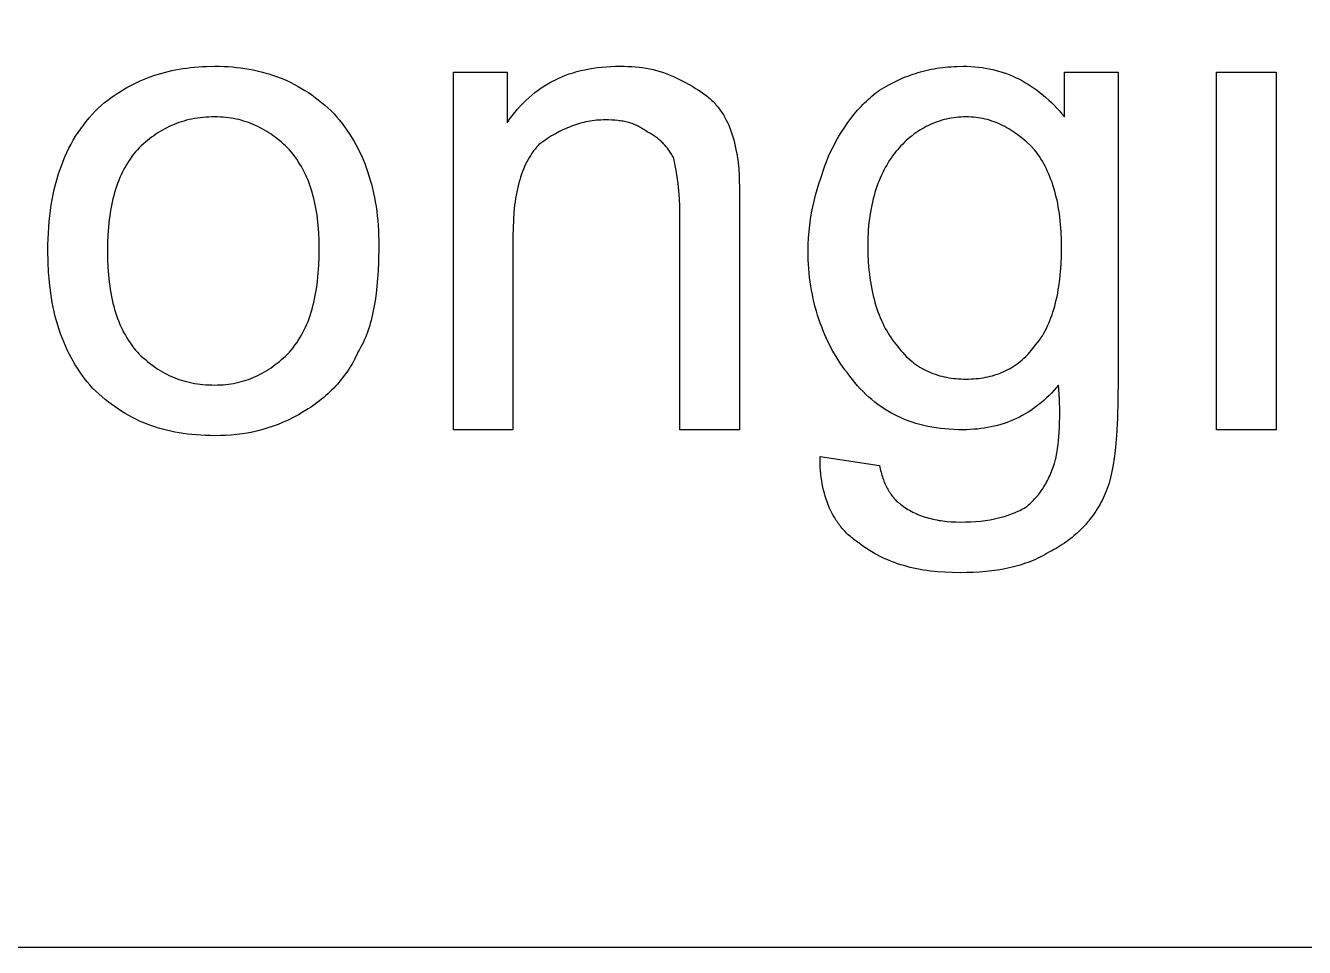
# Model space of a CAD drawing. Header units: millimetres. Extents: x 6840 to 12281, y 13072 to 17462.
# Drawn here: x 7148.01 to 7192.06, y 15220.99 to 15252.76 of the extents above; entities that cross this region are included whole.
import ezdxf

# ---------------------------------------------------------------- set-up
doc = ezdxf.new("R2010")
doc.units = ezdxf.units.MM
doc.header["$LTSCALE"] = 100
doc.header["$MEASUREMENT"] = 0
doc.layers.add('CUT', color=3, linetype='Continuous')
doc.layers.add('text', color=1, linetype='Continuous')

msp = doc.modelspace()

# ---------------------------------------------------------------- linework, layer by layer
at = {"layer": 'CUT'}
msp.add_lwpolyline([(7107.486, 16314.987), (8601.486, 16314.987), (8601.486, 15220.987), (7107.486, 15220.987), (7107.486, 16314.987)], dxfattribs=at)
at = {"layer": 'text'}
for points in [[(7148.78, 15244.991), (7148.782, 15245.201), (7148.787, 15245.407), (7148.796, 15245.61), (7148.809, 15245.81), (7148.825, 15246.005), (7148.845, 15246.197), (7148.868, 15246.386), (7148.895, 15246.571), (7148.926, 15246.753), (7148.96, 15246.932), (7148.998, 15247.106), (7149.04, 15247.278), (7149.085, 15247.446), (7149.134, 15247.611), (7149.186, 15247.772), (7149.242, 15247.93), (7149.302, 15248.085), (7149.365, 15248.237), (7149.431, 15248.385), (7149.502, 15248.53), (7149.576, 15248.672), (7149.653, 15248.81), (7149.735, 15248.945), (7149.82, 15249.077), (7149.908, 15249.206), (7150, 15249.332), (7150.096, 15249.455), (7150.195, 15249.575), (7150.298, 15249.691), (7150.404, 15249.805), (7150.514, 15249.915), (7150.628, 15250.022), (7150.734, 15250.108), (7150.841, 15250.19), (7150.949, 15250.269), (7151.057, 15250.345), (7151.166, 15250.418), (7151.276, 15250.489), (7151.386, 15250.556), (7151.498, 15250.621), (7151.61, 15250.683), (7151.723, 15250.742), (7151.838, 15250.798), (7151.953, 15250.851), (7152.069, 15250.901), (7152.187, 15250.949), (7152.305, 15250.994), (7152.425, 15251.036), (7152.546, 15251.076), (7152.668, 15251.113), (7152.792, 15251.147), (7152.916, 15251.179), (7153.043, 15251.208), (7153.17, 15251.234), (7153.299, 15251.258), (7153.429, 15251.279), (7153.561, 15251.297), (7153.695, 15251.313), (7153.83, 15251.327), (7153.966, 15251.338), (7154.105, 15251.346), (7154.245, 15251.352), (7154.53, 15251.357), (7154.683, 15251.356), (7154.834, 15251.351), (7154.984, 15251.344), (7155.132, 15251.333), (7155.278, 15251.319), (7155.422, 15251.303), (7155.565, 15251.283), (7155.706, 15251.259), (7155.845, 15251.233), (7155.983, 15251.204), (7156.119, 15251.171), (7156.254, 15251.135), (7156.387, 15251.096), (7156.518, 15251.054), (7156.648, 15251.008), (7156.776, 15250.959), (7156.903, 15250.907), (7157.028, 15250.852), (7157.152, 15250.793), (7157.275, 15250.731), (7157.396, 15250.665), (7157.515, 15250.596), (7157.633, 15250.524), (7157.75, 15250.448), (7157.865, 15250.368), (7157.98, 15250.285), (7158.092, 15250.199), (7158.204, 15250.109), (7158.314, 15250.016), (7158.423, 15249.919), (7158.531, 15249.819), (7158.637, 15249.714), (7158.732, 15249.607), (7158.824, 15249.498), (7158.913, 15249.386), (7158.998, 15249.272), (7159.081, 15249.155), (7159.161, 15249.036), (7159.237, 15248.915), (7159.311, 15248.792), (7159.382, 15248.666), (7159.449, 15248.538), (7159.514, 15248.408), (7159.576, 15248.276), (7159.634, 15248.141), (7159.69, 15248.005), (7159.743, 15247.866), (7159.792, 15247.725), (7159.839, 15247.582), (7159.883, 15247.437), (7159.923, 15247.29), (7159.961, 15247.14), (7159.995, 15246.989), (7160.027, 15246.836), (7160.056, 15246.681), (7160.081, 15246.523), (7160.104, 15246.364), (7160.123, 15246.203), (7160.14, 15246.04), (7160.153, 15245.875), (7160.164, 15245.708), (7160.171, 15245.539), (7160.176, 15245.369), (7160.177, 15245.196), (7160.168, 15244.6), (7160.155, 15244.316), (7160.137, 15244.041), (7160.114, 15243.777), (7160.085, 15243.522), (7160.051, 15243.276), (7160.011, 15243.04), (7159.964, 15242.814), (7159.939, 15242.704), (7159.912, 15242.597), (7159.883, 15242.493), (7159.853, 15242.39), (7159.821, 15242.291), (7159.788, 15242.193), (7159.752, 15242.098), (7159.716, 15242.005), (7159.677, 15241.915), (7159.637, 15241.827), (7159.595, 15241.742), (7159.551, 15241.659), (7159.506, 15241.578), (7159.459, 15241.5), (7159.419, 15241.414), (7159.378, 15241.329), (7159.335, 15241.245), (7159.29, 15241.163), (7159.244, 15241.082), (7159.196, 15241.002), (7159.146, 15240.923), (7159.095, 15240.845), (7159.041, 15240.769), (7158.987, 15240.694), (7158.93, 15240.62), (7158.872, 15240.547), (7158.813, 15240.475), (7158.751, 15240.405), (7158.689, 15240.336), (7158.624, 15240.268), (7158.559, 15240.201), (7158.491, 15240.135), (7158.423, 15240.071), (7158.353, 15240.008), (7158.281, 15239.946), (7158.208, 15239.885), (7158.134, 15239.826), (7158.058, 15239.767), (7157.981, 15239.71), (7157.903, 15239.654), (7157.823, 15239.599), (7157.742, 15239.546), (7157.576, 15239.442), (7157.405, 15239.344), (7157.232, 15239.251), (7157.058, 15239.165), (7156.885, 15239.087), (7156.71, 15239.015), (7156.536, 15238.949), (7156.36, 15238.891), (7156.184, 15238.838), (7156.006, 15238.792), (7155.827, 15238.751), (7155.647, 15238.717), (7155.466, 15238.688), (7155.282, 15238.665), (7155.097, 15238.647), (7154.91, 15238.635), (7154.721, 15238.627), (7154.53, 15238.625), (7154.368, 15238.626), (7154.207, 15238.631), (7154.05, 15238.639), (7153.894, 15238.649), (7153.741, 15238.663), (7153.59, 15238.68), (7153.441, 15238.7), (7153.295, 15238.723), (7153.15, 15238.749), (7153.008, 15238.778), (7152.867, 15238.811), (7152.729, 15238.847), (7152.592, 15238.886), (7152.458, 15238.928), (7152.325, 15238.974), (7152.194, 15239.023), (7152.065, 15239.075), (7151.938, 15239.131), (7151.812, 15239.189), (7151.688, 15239.252), (7151.566, 15239.317), (7151.445, 15239.386), (7151.326, 15239.459), (7151.209, 15239.535), (7151.093, 15239.614), (7150.978, 15239.697), (7150.865, 15239.783), (7150.754, 15239.873), (7150.643, 15239.966), (7150.534, 15240.063), (7150.427, 15240.164), (7150.32, 15240.268), (7150.225, 15240.375), (7150.134, 15240.484), (7150.045, 15240.596), (7149.959, 15240.711), (7149.876, 15240.828), (7149.797, 15240.947), (7149.72, 15241.069), (7149.646, 15241.194), (7149.576, 15241.321), (7149.508, 15241.45), (7149.443, 15241.582), (7149.382, 15241.717), (7149.323, 15241.855), (7149.267, 15241.995), (7149.215, 15242.137), (7149.165, 15242.283), (7149.118, 15242.431), (7149.075, 15242.582), (7149.034, 15242.736), (7148.997, 15242.892), (7148.962, 15243.051), (7148.93, 15243.213), (7148.902, 15243.378), (7148.876, 15243.546), (7148.854, 15243.716), (7148.834, 15243.889), (7148.818, 15244.066), (7148.804, 15244.245), (7148.786, 15244.612), (7148.78, 15244.991)], [(7162.744, 15238.83), (7162.744, 15251.152), (7164.593, 15251.152), (7164.593, 15249.406), (7164.68, 15249.529), (7164.77, 15249.648), (7164.861, 15249.763), (7164.954, 15249.873), (7165.049, 15249.98), (7165.146, 15250.082), (7165.246, 15250.18), (7165.347, 15250.274), (7165.45, 15250.364), (7165.556, 15250.45), (7165.663, 15250.532), (7165.773, 15250.61), (7165.885, 15250.684), (7166, 15250.754), (7166.116, 15250.82), (7166.236, 15250.882), (7166.357, 15250.941), (7166.481, 15250.995), (7166.608, 15251.045), (7166.737, 15251.092), (7166.868, 15251.135), (7167.002, 15251.174), (7167.139, 15251.209), (7167.278, 15251.24), (7167.421, 15251.268), (7167.566, 15251.292), (7167.713, 15251.312), (7167.864, 15251.328), (7168.017, 15251.341), (7168.173, 15251.35), (7168.332, 15251.356), (7168.495, 15251.357), (7168.628, 15251.356), (7168.76, 15251.352), (7168.889, 15251.346), (7169.016, 15251.336), (7169.142, 15251.324), (7169.265, 15251.309), (7169.388, 15251.29), (7169.509, 15251.267), (7169.628, 15251.242), (7169.747, 15251.212), (7169.865, 15251.178), (7169.982, 15251.141), (7170.098, 15251.099), (7170.214, 15251.053), (7170.33, 15251.002), (7170.446, 15250.947), (7170.672, 15250.831), (7170.887, 15250.714), (7170.99, 15250.655), (7171.09, 15250.595), (7171.187, 15250.534), (7171.28, 15250.472), (7171.369, 15250.409), (7171.455, 15250.344), (7171.497, 15250.311), (7171.537, 15250.278), (7171.577, 15250.244), (7171.615, 15250.21), (7171.653, 15250.176), (7171.689, 15250.141), (7171.724, 15250.105), (7171.758, 15250.069), (7171.791, 15250.033), (7171.823, 15249.996), (7171.854, 15249.958), (7171.883, 15249.92), (7171.94, 15249.842), (7171.994, 15249.761), (7172.046, 15249.678), (7172.095, 15249.593), (7172.142, 15249.505), (7172.186, 15249.414), (7172.228, 15249.322), (7172.268, 15249.227), (7172.305, 15249.129), (7172.34, 15249.029), (7172.373, 15248.927), (7172.403, 15248.822), (7172.431, 15248.715), (7172.456, 15248.606), (7172.479, 15248.494), (7172.499, 15248.38), (7172.508, 15248.34), (7172.517, 15248.3), (7172.525, 15248.258), (7172.533, 15248.216), (7172.547, 15248.126), (7172.559, 15248.03), (7172.568, 15247.928), (7172.577, 15247.82), (7172.589, 15247.584), (7172.6, 15247.022), (7172.602, 15246.326), (7172.602, 15238.83), (7170.548, 15238.83), (7170.548, 15246.223), (7170.544, 15246.522), (7170.531, 15246.802), (7170.51, 15247.066), (7170.484, 15247.314), (7170.453, 15247.548), (7170.418, 15247.768), (7170.343, 15248.174), (7170.323, 15248.212), (7170.303, 15248.25), (7170.282, 15248.287), (7170.261, 15248.323), (7170.239, 15248.359), (7170.217, 15248.394), (7170.193, 15248.429), (7170.17, 15248.463), (7170.145, 15248.496), (7170.12, 15248.529), (7170.095, 15248.561), (7170.069, 15248.593), (7170.042, 15248.624), (7170.014, 15248.654), (7169.986, 15248.684), (7169.958, 15248.713), (7169.929, 15248.742), (7169.899, 15248.77), (7169.868, 15248.797), (7169.837, 15248.824), (7169.806, 15248.85), (7169.774, 15248.876), (7169.741, 15248.901), (7169.708, 15248.925), (7169.674, 15248.949), (7169.639, 15248.972), (7169.604, 15248.995), (7169.568, 15249.017), (7169.532, 15249.038), (7169.495, 15249.059), (7169.457, 15249.079), (7169.419, 15249.098), (7169.38, 15249.127), (7169.342, 15249.154), (7169.303, 15249.18), (7169.264, 15249.204), (7169.225, 15249.228), (7169.186, 15249.251), (7169.147, 15249.272), (7169.107, 15249.292), (7169.068, 15249.312), (7169.027, 15249.33), (7168.987, 15249.347), (7168.946, 15249.364), (7168.904, 15249.379), (7168.862, 15249.393), (7168.82, 15249.407), (7168.777, 15249.419), (7168.733, 15249.431), (7168.689, 15249.442), (7168.644, 15249.451), (7168.598, 15249.46), (7168.552, 15249.469), (7168.505, 15249.476), (7168.457, 15249.482), (7168.408, 15249.488), (7168.307, 15249.498), (7168.203, 15249.504), (7168.094, 15249.508), (7167.981, 15249.509), (7167.904, 15249.508), (7167.828, 15249.505), (7167.753, 15249.501), (7167.678, 15249.495), (7167.603, 15249.487), (7167.529, 15249.477), (7167.456, 15249.466), (7167.383, 15249.453), (7167.31, 15249.438), (7167.238, 15249.422), (7167.166, 15249.404), (7167.095, 15249.385), (7167.024, 15249.363), (7166.953, 15249.341), (7166.883, 15249.317), (7166.813, 15249.291), (7166.744, 15249.264), (7166.674, 15249.235), (7166.605, 15249.205), (7166.536, 15249.173), (7166.468, 15249.14), (7166.399, 15249.106), (7166.263, 15249.033), (7166.127, 15248.954), (7165.992, 15248.87), (7165.857, 15248.781), (7165.722, 15248.688), (7165.694, 15248.658), (7165.665, 15248.629), (7165.638, 15248.598), (7165.61, 15248.567), (7165.583, 15248.536), (7165.557, 15248.503), (7165.531, 15248.471), (7165.506, 15248.437), (7165.456, 15248.368), (7165.408, 15248.297), (7165.362, 15248.223), (7165.318, 15248.147), (7165.276, 15248.068), (7165.235, 15247.987), (7165.196, 15247.903), (7165.159, 15247.816), (7165.124, 15247.727), (7165.091, 15247.635), (7165.059, 15247.54), (7165.029, 15247.443), (7165.001, 15247.343), (7164.975, 15247.24), (7164.951, 15247.134), (7164.928, 15247.026), (7164.907, 15246.915), (7164.888, 15246.801), (7164.871, 15246.685), (7164.856, 15246.565), (7164.831, 15246.317), (7164.813, 15246.058), (7164.802, 15245.787), (7164.798, 15245.505), (7164.798, 15238.83), (7162.744, 15238.83)], [(7175.374, 15237.906), (7177.428, 15237.598), (7177.438, 15237.541), (7177.449, 15237.484), (7177.462, 15237.428), (7177.476, 15237.372), (7177.49, 15237.318), (7177.506, 15237.264), (7177.523, 15237.211), (7177.54, 15237.159), (7177.559, 15237.107), (7177.578, 15237.057), (7177.598, 15237.008), (7177.619, 15236.959), (7177.641, 15236.912), (7177.663, 15236.866), (7177.686, 15236.821), (7177.71, 15236.777), (7177.735, 15236.734), (7177.759, 15236.692), (7177.785, 15236.652), (7177.811, 15236.613), (7177.837, 15236.576), (7177.864, 15236.54), (7177.891, 15236.505), (7177.919, 15236.472), (7177.947, 15236.44), (7177.975, 15236.41), (7178.003, 15236.381), (7178.031, 15236.354), (7178.046, 15236.341), (7178.06, 15236.329), (7178.074, 15236.317), (7178.089, 15236.305), (7178.103, 15236.294), (7178.118, 15236.283), (7178.132, 15236.273), (7178.147, 15236.263), (7178.195, 15236.225), (7178.245, 15236.189), (7178.296, 15236.153), (7178.349, 15236.119), (7178.402, 15236.086), (7178.456, 15236.054), (7178.512, 15236.023), (7178.569, 15235.994), (7178.626, 15235.965), (7178.685, 15235.938), (7178.745, 15235.913), (7178.805, 15235.888), (7178.867, 15235.864), (7178.93, 15235.842), (7178.993, 15235.821), (7179.058, 15235.801), (7179.123, 15235.783), (7179.19, 15235.765), (7179.257, 15235.749), (7179.325, 15235.734), (7179.394, 15235.72), (7179.463, 15235.707), (7179.534, 15235.696), (7179.605, 15235.686), (7179.677, 15235.677), (7179.75, 15235.669), (7179.897, 15235.657), (7180.047, 15235.65), (7180.2, 15235.647), (7180.389, 15235.65), (7180.571, 15235.657), (7180.746, 15235.668), (7180.914, 15235.684), (7181.076, 15235.704), (7181.231, 15235.728), (7181.38, 15235.757), (7181.522, 15235.788), (7181.659, 15235.824), (7181.725, 15235.843), (7181.79, 15235.863), (7181.853, 15235.883), (7181.915, 15235.905), (7181.975, 15235.927), (7182.034, 15235.95), (7182.092, 15235.974), (7182.148, 15235.999), (7182.203, 15236.024), (7182.257, 15236.05), (7182.309, 15236.077), (7182.36, 15236.104), (7182.41, 15236.132), (7182.459, 15236.161), (7182.507, 15236.199), (7182.553, 15236.239), (7182.598, 15236.279), (7182.642, 15236.32), (7182.685, 15236.361), (7182.727, 15236.403), (7182.768, 15236.446), (7182.807, 15236.489), (7182.846, 15236.534), (7182.883, 15236.579), (7182.92, 15236.625), (7182.956, 15236.671), (7182.99, 15236.719), (7183.024, 15236.767), (7183.056, 15236.816), (7183.088, 15236.867), (7183.119, 15236.918), (7183.149, 15236.969), (7183.178, 15237.022), (7183.206, 15237.076), (7183.234, 15237.131), (7183.26, 15237.187), (7183.286, 15237.243), (7183.311, 15237.301), (7183.359, 15237.42), (7183.404, 15237.543), (7183.446, 15237.671), (7183.486, 15237.803), (7183.505, 15237.885), (7183.524, 15237.977), (7183.542, 15238.078), (7183.56, 15238.19), (7183.576, 15238.312), (7183.591, 15238.444), (7183.604, 15238.587), (7183.614, 15238.74), (7183.623, 15238.905), (7183.628, 15239.08), (7183.631, 15239.266), (7183.63, 15239.464), (7183.618, 15239.894), (7183.589, 15240.37), (7183.511, 15240.276), (7183.431, 15240.184), (7183.35, 15240.095), (7183.266, 15240.01), (7183.181, 15239.927), (7183.095, 15239.847), (7183.006, 15239.77), (7182.916, 15239.697), (7182.825, 15239.626), (7182.731, 15239.558), (7182.637, 15239.494), (7182.54, 15239.432), (7182.442, 15239.373), (7182.342, 15239.318), (7182.241, 15239.265), (7182.138, 15239.215), (7182.034, 15239.169), (7181.928, 15239.125), (7181.821, 15239.084), (7181.713, 15239.047), (7181.602, 15239.012), (7181.491, 15238.981), (7181.378, 15238.952), (7181.264, 15238.927), (7181.148, 15238.904), (7181.031, 15238.884), (7180.913, 15238.868), (7180.794, 15238.854), (7180.673, 15238.844), (7180.551, 15238.836), (7180.427, 15238.832), (7180.303, 15238.83), (7180.141, 15238.832), (7179.982, 15238.837), (7179.825, 15238.847), (7179.672, 15238.859), (7179.521, 15238.875), (7179.374, 15238.895), (7179.229, 15238.919), (7179.087, 15238.946), (7178.947, 15238.976), (7178.811, 15239.011), (7178.676, 15239.049), (7178.545, 15239.09), (7178.416, 15239.135), (7178.289, 15239.184), (7178.165, 15239.236), (7178.044, 15239.292), (7177.925, 15239.352), (7177.808, 15239.415), (7177.694, 15239.482), (7177.581, 15239.552), (7177.472, 15239.626), (7177.364, 15239.704), (7177.258, 15239.785), (7177.155, 15239.87), (7177.054, 15239.958), (7176.955, 15240.05), (7176.858, 15240.146), (7176.762, 15240.245), (7176.669, 15240.348), (7176.578, 15240.455), (7176.489, 15240.565), (7176.401, 15240.679), (7176.316, 15240.786), (7176.233, 15240.895), (7176.152, 15241.007), (7176.074, 15241.121), (7175.998, 15241.237), (7175.925, 15241.355), (7175.855, 15241.475), (7175.787, 15241.598), (7175.721, 15241.722), (7175.658, 15241.848), (7175.598, 15241.976), (7175.54, 15242.106), (7175.485, 15242.238), (7175.433, 15242.371), (7175.383, 15242.506), (7175.336, 15242.642), (7175.291, 15242.78), (7175.25, 15242.92), (7175.211, 15243.06), (7175.175, 15243.202), (7175.141, 15243.346), (7175.111, 15243.49), (7175.083, 15243.636), (7175.058, 15243.783), (7175.036, 15243.931), (7175.017, 15244.08), (7175.001, 15244.23), (7174.987, 15244.38), (7174.977, 15244.532), (7174.969, 15244.684), (7174.965, 15244.837), (7174.963, 15244.991), (7174.967, 15245.22), (7174.978, 15245.444), (7174.995, 15245.664), (7175.018, 15245.88), (7175.047, 15246.092), (7175.083, 15246.302), (7175.123, 15246.508), (7175.169, 15246.711), (7175.219, 15246.912), (7175.274, 15247.111), (7175.334, 15247.308), (7175.397, 15247.504), (7175.533, 15247.891), (7175.682, 15248.277), (7175.762, 15248.449), (7175.846, 15248.618), (7175.934, 15248.785), (7176.027, 15248.948), (7176.124, 15249.107), (7176.226, 15249.262), (7176.331, 15249.414), (7176.44, 15249.56), (7176.552, 15249.702), (7176.668, 15249.839), (7176.787, 15249.971), (7176.848, 15250.034), (7176.91, 15250.096), (7176.972, 15250.157), (7177.035, 15250.216), (7177.099, 15250.273), (7177.163, 15250.329), (7177.228, 15250.384), (7177.294, 15250.436), (7177.361, 15250.487), (7177.428, 15250.536), (7177.583, 15250.63), (7177.741, 15250.719), (7177.901, 15250.802), (7178.065, 15250.881), (7178.231, 15250.954), (7178.316, 15250.988), (7178.401, 15251.021), (7178.487, 15251.053), (7178.574, 15251.083), (7178.661, 15251.112), (7178.75, 15251.139), (7178.839, 15251.165), (7178.93, 15251.189), (7179.021, 15251.212), (7179.113, 15251.233), (7179.207, 15251.252), (7179.301, 15251.27), (7179.396, 15251.287), (7179.493, 15251.301), (7179.59, 15251.314), (7179.689, 15251.326), (7179.788, 15251.335), (7179.889, 15251.343), (7179.991, 15251.349), (7180.093, 15251.354), (7180.303, 15251.357), (7180.437, 15251.356), (7180.569, 15251.35), (7180.699, 15251.341), (7180.828, 15251.329), (7180.955, 15251.313), (7181.08, 15251.293), (7181.203, 15251.27), (7181.325, 15251.243), (7181.445, 15251.213), (7181.563, 15251.18), (7181.68, 15251.143), (7181.796, 15251.103), (7181.909, 15251.059), (7182.021, 15251.012), (7182.132, 15250.962), (7182.241, 15250.908), (7182.349, 15250.851), (7182.455, 15250.791), (7182.559, 15250.727), (7182.662, 15250.66), (7182.764, 15250.59), (7182.864, 15250.517), (7182.963, 15250.441), (7183.061, 15250.361), (7183.157, 15250.278), (7183.252, 15250.192), (7183.345, 15250.103), (7183.438, 15250.011), (7183.529, 15249.916), (7183.618, 15249.817), (7183.707, 15249.716), (7183.794, 15249.612), (7183.794, 15251.152), (7185.642, 15251.152), (7185.642, 15240.576), (7185.637, 15239.873), (7185.62, 15239.227), (7185.588, 15238.636), (7185.566, 15238.36), (7185.54, 15238.099), (7185.508, 15237.85), (7185.472, 15237.615), (7185.43, 15237.392), (7185.407, 15237.286), (7185.382, 15237.183), (7185.356, 15237.082), (7185.329, 15236.986), (7185.3, 15236.892), (7185.269, 15236.801), (7185.236, 15236.713), (7185.202, 15236.629), (7185.166, 15236.547), (7185.129, 15236.469), (7185.09, 15236.392), (7185.049, 15236.317), (7185.008, 15236.243), (7184.965, 15236.17), (7184.921, 15236.099), (7184.876, 15236.028), (7184.83, 15235.959), (7184.782, 15235.891), (7184.734, 15235.824), (7184.684, 15235.759), (7184.633, 15235.694), (7184.58, 15235.631), (7184.527, 15235.569), (7184.472, 15235.508), (7184.416, 15235.449), (7184.359, 15235.39), (7184.3, 15235.333), (7184.241, 15235.277), (7184.18, 15235.223), (7184.118, 15235.169), (7184.055, 15235.117), (7183.991, 15235.066), (7183.925, 15235.016), (7183.858, 15234.967), (7183.79, 15234.919), (7183.721, 15234.873), (7183.651, 15234.828), (7183.579, 15234.784), (7183.506, 15234.741), (7183.432, 15234.7), (7183.357, 15234.659), (7183.281, 15234.62), (7183.203, 15234.573), (7183.124, 15234.528), (7183.044, 15234.484), (7182.963, 15234.442), (7182.881, 15234.402), (7182.797, 15234.363), (7182.712, 15234.327), (7182.626, 15234.291), (7182.539, 15234.258), (7182.45, 15234.226), (7182.361, 15234.196), (7182.27, 15234.167), (7182.178, 15234.14), (7182.085, 15234.115), (7181.99, 15234.091), (7181.894, 15234.068), (7181.7, 15234.028), (7181.5, 15233.994), (7181.295, 15233.965), (7181.086, 15233.942), (7180.872, 15233.924), (7180.653, 15233.911), (7180.429, 15233.904), (7180.2, 15233.902), (7179.934, 15233.905), (7179.675, 15233.916), (7179.423, 15233.935), (7179.178, 15233.961), (7179.058, 15233.977), (7178.94, 15233.995), (7178.823, 15234.015), (7178.708, 15234.037), (7178.594, 15234.061), (7178.482, 15234.087), (7178.371, 15234.115), (7178.262, 15234.145), (7178.155, 15234.178), (7178.049, 15234.212), (7177.944, 15234.249), (7177.841, 15234.288), (7177.739, 15234.329), (7177.639, 15234.372), (7177.54, 15234.417), (7177.442, 15234.465), (7177.346, 15234.515), (7177.251, 15234.567), (7177.158, 15234.621), (7177.065, 15234.678), (7176.974, 15234.737), (7176.885, 15234.798), (7176.796, 15234.862), (7176.709, 15234.928), (7176.666, 15234.958), (7176.624, 15234.987), (7176.582, 15235.018), (7176.542, 15235.049), (7176.502, 15235.08), (7176.463, 15235.112), (7176.424, 15235.145), (7176.386, 15235.178), (7176.349, 15235.212), (7176.313, 15235.247), (7176.278, 15235.282), (7176.243, 15235.318), (7176.209, 15235.354), (7176.175, 15235.391), (7176.143, 15235.428), (7176.111, 15235.466), (7176.079, 15235.504), (7176.049, 15235.543), (7176.019, 15235.583), (7175.99, 15235.623), (7175.962, 15235.664), (7175.934, 15235.705), (7175.907, 15235.747), (7175.881, 15235.789), (7175.83, 15235.876), (7175.782, 15235.964), (7175.737, 15236.055), (7175.695, 15236.148), (7175.656, 15236.243), (7175.619, 15236.34), (7175.584, 15236.439), (7175.553, 15236.54), (7175.524, 15236.643), (7175.498, 15236.748), (7175.474, 15236.855), (7175.453, 15236.964), (7175.434, 15237.075), (7175.418, 15237.188), (7175.405, 15237.303), (7175.394, 15237.42), (7175.385, 15237.539), (7175.379, 15237.66), (7175.375, 15237.782), (7175.374, 15237.906)], [(7189.031, 15238.83), (7189.031, 15251.152), (7191.084, 15251.152), (7191.084, 15238.83), (7189.031, 15238.83)], [(7150.834, 15244.991), (7150.837, 15244.707), (7150.848, 15244.433), (7150.867, 15244.167), (7150.893, 15243.911), (7150.909, 15243.787), (7150.927, 15243.664), (7150.947, 15243.544), (7150.969, 15243.426), (7150.993, 15243.31), (7151.019, 15243.197), (7151.047, 15243.085), (7151.077, 15242.976), (7151.11, 15242.869), (7151.144, 15242.764), (7151.181, 15242.661), (7151.22, 15242.559), (7151.261, 15242.46), (7151.304, 15242.363), (7151.349, 15242.268), (7151.397, 15242.175), (7151.447, 15242.084), (7151.499, 15241.995), (7151.553, 15241.908), (7151.61, 15241.823), (7151.669, 15241.739), (7151.73, 15241.658), (7151.794, 15241.578), (7151.86, 15241.5), (7151.928, 15241.434), (7151.996, 15241.369), (7152.065, 15241.306), (7152.135, 15241.245), (7152.206, 15241.186), (7152.277, 15241.129), (7152.349, 15241.074), (7152.422, 15241.02), (7152.496, 15240.969), (7152.571, 15240.92), (7152.646, 15240.872), (7152.723, 15240.827), (7152.801, 15240.783), (7152.88, 15240.742), (7152.96, 15240.703), (7153.041, 15240.666), (7153.124, 15240.631), (7153.207, 15240.598), (7153.292, 15240.567), (7153.378, 15240.538), (7153.466, 15240.512), (7153.555, 15240.488), (7153.646, 15240.466), (7153.737, 15240.446), (7153.831, 15240.428), (7153.926, 15240.413), (7154.022, 15240.4), (7154.121, 15240.39), (7154.22, 15240.381), (7154.322, 15240.375), (7154.425, 15240.372), (7154.53, 15240.37), (7154.626, 15240.372), (7154.72, 15240.375), (7154.813, 15240.381), (7154.906, 15240.39), (7154.997, 15240.4), (7155.087, 15240.413), (7155.175, 15240.428), (7155.263, 15240.446), (7155.35, 15240.466), (7155.436, 15240.488), (7155.52, 15240.512), (7155.604, 15240.538), (7155.687, 15240.567), (7155.768, 15240.598), (7155.849, 15240.631), (7155.929, 15240.666), (7156.008, 15240.703), (7156.086, 15240.742), (7156.163, 15240.783), (7156.24, 15240.827), (7156.315, 15240.872), (7156.39, 15240.92), (7156.464, 15240.969), (7156.537, 15241.02), (7156.61, 15241.074), (7156.681, 15241.129), (7156.752, 15241.186), (7156.822, 15241.245), (7156.892, 15241.306), (7156.961, 15241.369), (7157.029, 15241.434), (7157.097, 15241.5), (7157.163, 15241.578), (7157.227, 15241.658), (7157.288, 15241.739), (7157.348, 15241.823), (7157.404, 15241.908), (7157.459, 15241.996), (7157.511, 15242.085), (7157.561, 15242.177), (7157.608, 15242.271), (7157.654, 15242.367), (7157.697, 15242.465), (7157.738, 15242.565), (7157.777, 15242.667), (7157.813, 15242.772), (7157.848, 15242.879), (7157.88, 15242.989), (7157.91, 15243.101), (7157.938, 15243.215), (7157.964, 15243.332), (7157.988, 15243.451), (7158.01, 15243.573), (7158.03, 15243.698), (7158.048, 15243.825), (7158.064, 15243.955), (7158.091, 15244.222), (7158.109, 15244.501), (7158.12, 15244.792), (7158.124, 15245.094), (7158.12, 15245.36), (7158.109, 15245.618), (7158.091, 15245.87), (7158.064, 15246.114), (7158.048, 15246.234), (7158.03, 15246.351), (7158.01, 15246.467), (7157.988, 15246.581), (7157.964, 15246.693), (7157.938, 15246.804), (7157.91, 15246.912), (7157.88, 15247.019), (7157.848, 15247.124), (7157.813, 15247.227), (7157.777, 15247.329), (7157.738, 15247.428), (7157.697, 15247.526), (7157.654, 15247.622), (7157.608, 15247.716), (7157.561, 15247.808), (7157.511, 15247.899), (7157.459, 15247.988), (7157.404, 15248.075), (7157.348, 15248.16), (7157.288, 15248.243), (7157.227, 15248.325), (7157.163, 15248.404), (7157.097, 15248.482), (7157.029, 15248.549), (7156.961, 15248.613), (7156.892, 15248.676), (7156.822, 15248.737), (7156.752, 15248.796), (7156.681, 15248.853), (7156.61, 15248.909), (7156.537, 15248.962), (7156.464, 15249.013), (7156.39, 15249.063), (7156.315, 15249.11), (7156.24, 15249.156), (7156.163, 15249.199), (7156.086, 15249.24), (7156.008, 15249.279), (7155.929, 15249.317), (7155.849, 15249.352), (7155.768, 15249.385), (7155.687, 15249.415), (7155.604, 15249.444), (7155.52, 15249.47), (7155.436, 15249.495), (7155.35, 15249.517), (7155.263, 15249.536), (7155.175, 15249.554), (7155.087, 15249.569), (7154.997, 15249.582), (7154.906, 15249.593), (7154.813, 15249.601), (7154.72, 15249.607), (7154.626, 15249.611), (7154.53, 15249.612), (7154.425, 15249.611), (7154.322, 15249.607), (7154.22, 15249.601), (7154.121, 15249.593), (7154.022, 15249.582), (7153.926, 15249.569), (7153.831, 15249.554), (7153.737, 15249.536), (7153.646, 15249.517), (7153.555, 15249.495), (7153.466, 15249.47), (7153.378, 15249.444), (7153.292, 15249.415), (7153.207, 15249.385), (7153.124, 15249.352), (7153.041, 15249.317), (7152.96, 15249.279), (7152.88, 15249.24), (7152.801, 15249.199), (7152.723, 15249.156), (7152.646, 15249.11), (7152.571, 15249.063), (7152.496, 15249.013), (7152.422, 15248.962), (7152.349, 15248.909), (7152.277, 15248.853), (7152.206, 15248.796), (7152.135, 15248.737), (7152.065, 15248.676), (7151.996, 15248.613), (7151.928, 15248.549), (7151.86, 15248.482), (7151.794, 15248.404), (7151.73, 15248.325), (7151.669, 15248.243), (7151.61, 15248.16), (7151.553, 15248.074), (7151.499, 15247.987), (7151.447, 15247.898), (7151.397, 15247.807), (7151.349, 15247.714), (7151.304, 15247.619), (7151.261, 15247.522), (7151.22, 15247.423), (7151.181, 15247.322), (7151.144, 15247.219), (7151.11, 15247.113), (7151.077, 15247.006), (7151.047, 15246.897), (7151.019, 15246.785), (7150.993, 15246.672), (7150.969, 15246.556), (7150.947, 15246.438), (7150.927, 15246.318), (7150.909, 15246.195), (7150.893, 15246.071), (7150.867, 15245.815), (7150.848, 15245.55), (7150.837, 15245.275), (7150.834, 15244.991)], [(7177.017, 15245.196), (7177.022, 15244.894), (7177.036, 15244.604), (7177.046, 15244.464), (7177.059, 15244.326), (7177.074, 15244.191), (7177.091, 15244.059), (7177.11, 15243.93), (7177.131, 15243.804), (7177.154, 15243.68), (7177.18, 15243.559), (7177.207, 15243.442), (7177.236, 15243.326), (7177.267, 15243.214), (7177.299, 15243.104), (7177.334, 15242.997), (7177.37, 15242.893), (7177.409, 15242.792), (7177.448, 15242.693), (7177.49, 15242.596), (7177.533, 15242.503), (7177.577, 15242.412), (7177.624, 15242.323), (7177.671, 15242.237), (7177.72, 15242.154), (7177.771, 15242.073), (7177.823, 15241.994), (7177.876, 15241.918), (7177.931, 15241.845), (7177.987, 15241.774), (7178.044, 15241.705), (7178.102, 15241.63), (7178.162, 15241.557), (7178.223, 15241.488), (7178.284, 15241.421), (7178.347, 15241.357), (7178.411, 15241.296), (7178.477, 15241.238), (7178.543, 15241.182), (7178.61, 15241.13), (7178.679, 15241.079), (7178.748, 15241.032), (7178.818, 15240.987), (7178.89, 15240.945), (7178.962, 15240.905), (7179.035, 15240.867), (7179.109, 15240.833), (7179.184, 15240.8), (7179.26, 15240.77), (7179.337, 15240.742), (7179.415, 15240.717), (7179.493, 15240.693), (7179.572, 15240.672), (7179.652, 15240.654), (7179.733, 15240.637), (7179.815, 15240.622), (7179.897, 15240.61), (7179.98, 15240.599), (7180.064, 15240.591), (7180.148, 15240.584), (7180.234, 15240.58), (7180.319, 15240.577), (7180.406, 15240.576), (7180.492, 15240.577), (7180.578, 15240.58), (7180.663, 15240.584), (7180.747, 15240.591), (7180.831, 15240.599), (7180.914, 15240.61), (7180.996, 15240.622), (7181.078, 15240.637), (7181.159, 15240.654), (7181.239, 15240.672), (7181.318, 15240.693), (7181.396, 15240.717), (7181.474, 15240.742), (7181.551, 15240.77), (7181.627, 15240.8), (7181.702, 15240.833), (7181.776, 15240.867), (7181.849, 15240.905), (7181.922, 15240.945), (7181.993, 15240.987), (7182.063, 15241.032), (7182.133, 15241.079), (7182.201, 15241.13), (7182.268, 15241.182), (7182.335, 15241.238), (7182.4, 15241.296), (7182.464, 15241.357), (7182.527, 15241.421), (7182.589, 15241.488), (7182.649, 15241.557), (7182.709, 15241.63), (7182.767, 15241.705), (7182.824, 15241.774), (7182.879, 15241.845), (7182.932, 15241.918), (7182.984, 15241.994), (7183.033, 15242.072), (7183.081, 15242.153), (7183.127, 15242.236), (7183.172, 15242.321), (7183.214, 15242.409), (7183.255, 15242.5), (7183.293, 15242.592), (7183.33, 15242.687), (7183.366, 15242.785), (7183.399, 15242.885), (7183.431, 15242.987), (7183.46, 15243.092), (7183.488, 15243.199), (7183.514, 15243.308), (7183.539, 15243.42), (7183.561, 15243.534), (7183.582, 15243.651), (7183.601, 15243.77), (7183.634, 15244.016), (7183.659, 15244.271), (7183.677, 15244.535), (7183.688, 15244.81), (7183.691, 15245.094), (7183.688, 15245.377), (7183.677, 15245.648), (7183.659, 15245.908), (7183.634, 15246.158), (7183.618, 15246.278), (7183.601, 15246.397), (7183.582, 15246.513), (7183.561, 15246.626), (7183.539, 15246.737), (7183.514, 15246.846), (7183.488, 15246.953), (7183.46, 15247.058), (7183.431, 15247.16), (7183.399, 15247.26), (7183.366, 15247.359), (7183.33, 15247.455), (7183.293, 15247.55), (7183.255, 15247.643), (7183.214, 15247.734), (7183.172, 15247.823), (7183.127, 15247.91), (7183.081, 15247.997), (7183.033, 15248.081), (7182.984, 15248.164), (7182.932, 15248.246), (7182.879, 15248.326), (7182.824, 15248.405), (7182.767, 15248.482), (7182.632, 15248.613), (7182.497, 15248.737), (7182.43, 15248.796), (7182.362, 15248.853), (7182.293, 15248.909), (7182.225, 15248.962), (7182.156, 15249.013), (7182.087, 15249.063), (7182.018, 15249.11), (7181.948, 15249.156), (7181.877, 15249.199), (7181.807, 15249.24), (7181.735, 15249.279), (7181.663, 15249.317), (7181.591, 15249.352), (7181.518, 15249.385), (7181.444, 15249.415), (7181.369, 15249.444), (7181.294, 15249.47), (7181.218, 15249.495), (7181.141, 15249.517), (7181.063, 15249.536), (7180.985, 15249.554), (7180.905, 15249.569), (7180.824, 15249.582), (7180.743, 15249.593), (7180.66, 15249.601), (7180.576, 15249.607), (7180.492, 15249.611), (7180.406, 15249.612), (7180.319, 15249.611), (7180.234, 15249.607), (7180.148, 15249.601), (7180.064, 15249.593), (7179.98, 15249.582), (7179.897, 15249.569), (7179.815, 15249.554), (7179.733, 15249.536), (7179.652, 15249.517), (7179.572, 15249.495), (7179.493, 15249.47), (7179.415, 15249.444), (7179.337, 15249.415), (7179.26, 15249.385), (7179.184, 15249.352), (7179.109, 15249.317), (7179.035, 15249.279), (7178.962, 15249.24), (7178.89, 15249.199), (7178.818, 15249.156), (7178.748, 15249.11), (7178.679, 15249.063), (7178.61, 15249.013), (7178.543, 15248.962), (7178.477, 15248.909), (7178.411, 15248.853), (7178.347, 15248.796), (7178.284, 15248.737), (7178.223, 15248.676), (7178.162, 15248.613), (7178.102, 15248.549), (7178.044, 15248.482), (7177.987, 15248.414), (7177.931, 15248.343), (7177.876, 15248.269), (7177.823, 15248.194), (7177.771, 15248.116), (7177.72, 15248.035), (7177.671, 15247.953), (7177.624, 15247.868), (7177.577, 15247.781), (7177.533, 15247.691), (7177.49, 15247.6), (7177.448, 15247.506), (7177.409, 15247.41), (7177.37, 15247.312), (7177.334, 15247.211), (7177.299, 15247.109), (7177.267, 15247.004), (7177.236, 15246.898), (7177.207, 15246.789), (7177.18, 15246.678), (7177.154, 15246.566), (7177.131, 15246.451), (7177.11, 15246.334), (7177.091, 15246.215), (7177.074, 15246.095), (7177.059, 15245.972), (7177.046, 15245.847), (7177.036, 15245.721), (7177.028, 15245.593), (7177.022, 15245.462), (7177.018, 15245.33), (7177.017, 15245.196)]]:
    msp.add_lwpolyline(points, dxfattribs=at)

doc.saveas('drawing.dxf')
